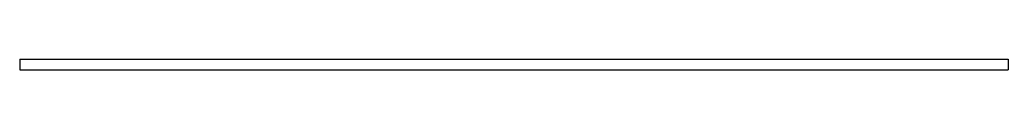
# Model space of a CAD drawing. Header units: millimetres. Extents: x 7662 to 9522, y -10283 to -10263.
import ezdxf

# ---------------------------------------------------------------- set-up
doc = ezdxf.new("R2010")
doc.units = ezdxf.units.MM

msp = doc.modelspace()

# ---------------------------------------------------------------- linework, layer by layer
for p, q in [((7662.3, -10263.3), (9522.1, -10263.3)), ((7662.3, -10263.3), (7662.3, -10283.3)), ((9522.1, -10263.3), (9522.1, -10283.3)), ((7662.3, -10283.3), (9522.1, -10283.3))]:
    msp.add_line(p, q)

doc.saveas('drawing.dxf')
